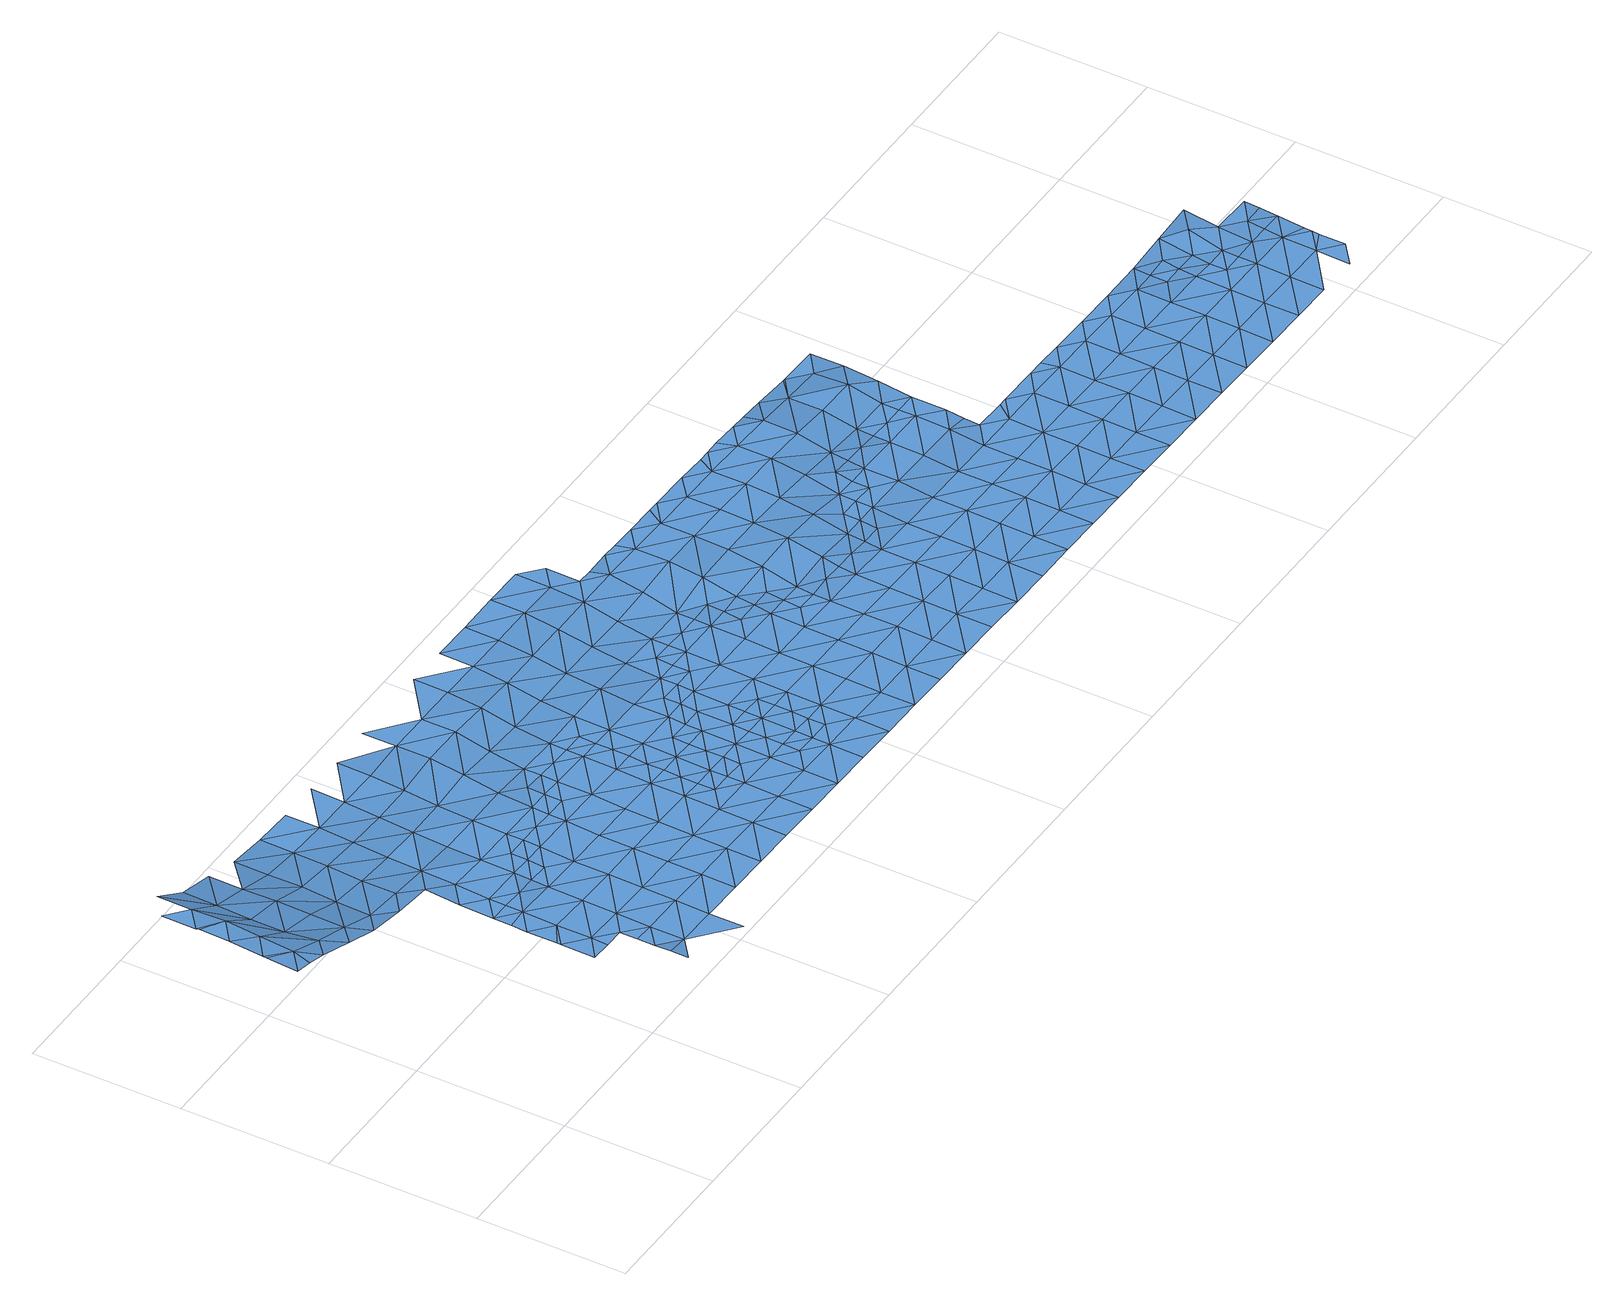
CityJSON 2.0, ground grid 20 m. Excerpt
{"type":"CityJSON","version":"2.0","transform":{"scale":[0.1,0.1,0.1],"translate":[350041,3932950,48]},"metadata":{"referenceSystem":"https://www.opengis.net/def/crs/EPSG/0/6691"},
"CityObjects":{
"waterbody1":{"type":"WaterBody","attributes":{"name":"8","class":"1140","function":"1","WaterBodyRiverFloodingRiskAttribute.description":"4","WaterBodyRiverFloodingRiskAttribute.rankOrg":"1","WaterBodyRiverFloodingRiskAttribute.adminType":"2","WaterBodyRiverFloodingRiskAttribute.scale":"L1"},"geometry":[{"type":"MultiSurface","lod":"1","boundaries":[[[0,1,2]],[[3,1,0]],[[2,1,4]],[[1,5,4]],[[6,4,5]],[[1,3,7]],[[8,6,5]],[[9,8,10]],[[9,6,8]],[[11,5,1]],[[7,11,1]],[[10,12,13]],[[10,8,12]],[[5,14,8]],[[15,11,7]],[[5,11,14]],[[12,8,16]],[[8,14,16]],[[17,14,11]],[[18,12,19]],[[19,12,16]],[[11,15,17]],[[20,18,19]],[[21,14,17]],[[15,22,17]],[[16,14,23]],[[19,16,23]],[[14,21,23]],[[24,20,19]],[[25,19,23]],[[17,26,21]],[[17,22,27]],[[24,19,25]],[[23,21,26]],[[17,27,26]],[[22,28,27]],[[25,23,29]],[[23,26,29]],[[30,25,29]],[[31,27,28]],[[27,32,26]],[[33,25,30]],[[26,34,29]],[[27,31,32]],[[31,28,35]],[[36,37,38]],[[26,32,34]],[[30,29,39]],[[36,38,40]],[[39,29,34]],[[33,30,39]],[[36,41,37]],[[31,42,32]],[[35,37,41]],[[40,43,36]],[[31,35,42]],[[44,33,39]],[[35,41,42]],[[45,41,36]],[[34,32,46]],[[32,42,46]],[[47,42,41]],[[36,43,45]],[[39,34,48]],[[45,47,41]],[[34,46,48]],[[48,49,39]],[[45,43,50]],[[44,39,49]],[[47,51,42]],[[51,52,42]],[[50,53,45]],[[54,53,50]],[[55,44,49]],[[46,42,52]],[[56,47,45]],[[53,56,45]],[[48,46,52]],[[49,48,57]],[[58,47,56]],[[48,52,57]],[[58,59,47]],[[59,52,51]],[[60,49,57]],[[51,47,59]],[[58,56,61]],[[62,49,60]],[[59,63,52]],[[61,64,58]],[[57,52,63]],[[65,59,58]],[[60,57,66]],[[57,63,66]],[[58,64,65]],[[59,67,63]],[[68,65,64]],[[69,60,66]],[[67,59,65]],[[60,69,70]],[[63,71,66]],[[68,72,65]],[[73,72,68]],[[74,69,66]],[[63,67,75]],[[76,67,65]],[[72,76,65]],[[71,63,75]],[[71,74,66]],[[69,74,70]],[[67,77,75]],[[77,67,76]],[[75,78,71]],[[77,76,79]],[[80,78,75]],[[78,74,71]],[[80,75,77]],[[79,81,77]],[[82,83,74]],[[84,80,77]],[[81,84,77]],[[82,74,78]],[[85,86,87]],[[85,88,86]],[[84,89,80]],[[88,90,86]],[[81,91,84]],[[86,92,87]],[[92,93,94]],[[78,95,82]],[[94,87,92]],[[78,80,95]],[[90,96,86]],[[91,97,84]],[[92,98,93]],[[99,96,90]],[[80,89,95]],[[100,93,98]],[[96,101,86]],[[102,100,98]],[[92,86,101]],[[97,103,84]],[[84,103,89]],[[104,82,95]],[[105,106,97]],[[101,107,92]],[[108,98,92]],[[105,102,106]],[[107,108,92]],[[102,98,106]],[[106,103,97]],[[109,95,89]],[[82,104,110]],[[111,106,98]],[[112,89,103]],[[95,109,104]],[[111,98,108]],[[109,89,112]],[[113,110,104]],[[106,114,103]],[[111,108,115]],[[116,106,111]],[[103,114,112]],[[113,104,109]],[[114,106,116]],[[115,117,111]],[[118,117,115]],[[117,119,111]],[[109,112,120]],[[116,111,119]],[[120,112,114]],[[109,121,113]],[[121,109,120]],[[113,122,123]],[[114,116,124]],[[125,120,114]],[[116,119,124]],[[122,113,121]],[[124,125,114]],[[124,119,126]],[[120,127,121]],[[123,122,128]],[[126,129,124]],[[130,122,121]],[[120,125,131]],[[132,125,124]],[[133,132,124]],[[127,120,131]],[[124,129,133]],[[122,130,128]],[[134,131,125]],[[130,121,127]],[[134,125,132]],[[128,130,135]],[[134,132,136]],[[137,130,127]],[[131,134,138]],[[127,131,137]],[[136,139,134]],[[137,131,138]],[[140,135,130]],[[141,138,134]],[[139,141,134]],[[140,130,137]],[[140,142,135]],[[141,143,138]],[[144,140,137]],[[141,139,145]],[[137,138,143]],[[146,144,137]],[[147,142,140]],[[145,148,141]],[[140,144,147]],[[137,143,146]],[[149,150,151]],[[148,152,141]],[[153,144,146]],[[150,154,148]],[[141,155,143]],[[150,149,154]],[[154,152,148]],[[149,156,154]],[[155,141,152]],[[146,143,155]],[[153,146,157]],[[155,158,146]],[[159,160,161]],[[162,152,154]],[[162,154,156]],[[157,146,158]],[[156,160,163]],[[160,159,163]],[[157,158,164]],[[162,156,163]],[[159,165,163]],[[166,167,152]],[[167,158,155]],[[168,164,158]],[[152,162,166]],[[155,152,167]],[[165,169,163]],[[163,170,162]],[[162,170,166]],[[171,169,165]],[[172,158,167]],[[168,158,172]],[[163,169,170]],[[171,173,169]],[[167,166,174]],[[175,172,167]],[[168,172,176]],[[174,166,170]],[[175,167,174]],[[177,169,173]],[[176,172,178]],[[170,169,177]],[[179,174,170]],[[172,180,178]],[[181,177,173]],[[180,172,175]],[[179,170,177]],[[182,183,174]],[[181,184,177]],[[183,180,175]],[[185,178,180]],[[182,174,179]],[[175,174,183]],[[186,179,177]],[[184,181,187]],[[184,186,177]],[[188,185,180]],[[183,188,180]],[[189,179,186]],[[182,179,189]],[[190,189,186]],[[182,191,183]],[[192,185,188]],[[191,188,183]],[[193,182,189]],[[190,194,189]],[[182,193,191]],[[192,188,195]],[[191,196,188]],[[194,197,189]],[[198,193,189]],[[197,198,189]],[[188,196,195]],[[193,199,191]],[[195,196,200]],[[199,193,198]],[[191,201,196]],[[202,199,198]],[[203,200,196]],[[199,201,191]],[[201,204,196]],[[202,205,199]],[[203,196,204]],[[206,199,205]],[[207,203,204]],[[199,208,201]],[[206,208,199]],[[201,209,204]],[[206,205,210]],[[207,204,211]],[[210,212,206]],[[204,209,211]],[[201,208,209]],[[213,208,206]],[[214,206,212]],[[209,215,211]],[[213,209,208]],[[212,216,214]],[[213,206,214]],[[213,217,209]],[[215,209,218]],[[214,216,219]],[[218,209,217]],[[220,213,214]],[[219,220,214]],[[221,218,217]],[[222,213,220]],[[217,213,222]],[[222,221,217]]]}]},
"waterbody2":{"type":"WaterBody","attributes":{"name":"8","class":"1140","function":"1","WaterBodyRiverFloodingRiskAttribute.description":"4","WaterBodyRiverFloodingRiskAttribute.rankOrg":"2","WaterBodyRiverFloodingRiskAttribute.adminType":"2","WaterBodyRiverFloodingRiskAttribute.scale":"L1"},"geometry":[{"type":"MultiSurface","lod":"1","boundaries":[[[223,224,225]],[[226,227,223]],[[224,228,225]],[[227,226,229]],[[223,225,226]],[[228,230,225]],[[231,232,229]],[[233,234,235]],[[232,231,38]],[[231,229,226]],[[236,233,235]],[[237,236,238]],[[40,38,231]],[[236,235,238]],[[230,237,238]],[[225,230,239]],[[226,225,240]],[[230,238,239]],[[240,225,239]],[[231,226,240]],[[241,238,235]],[[40,231,43]],[[241,239,238]],[[242,231,240]],[[235,243,244]],[[43,231,242]],[[241,235,244]],[[245,240,239]],[[50,43,242]],[[246,245,239]],[[246,239,241]],[[240,245,242]],[[50,242,54]],[[247,54,242]],[[248,249,244]],[[241,249,246]],[[241,244,249]],[[242,245,247]],[[250,245,246]],[[247,251,54]],[[53,54,251]],[[250,247,245]],[[56,53,61]],[[246,249,252]],[[61,53,251]],[[250,246,252]],[[253,249,248]],[[254,251,247]],[[255,253,248]],[[253,252,249]],[[61,251,64]],[[256,247,250]],[[254,64,251]],[[254,247,256]],[[250,252,257]],[[250,258,256]],[[252,253,257]],[[68,64,254]],[[258,250,257]],[[256,259,254]],[[255,260,253]],[[254,73,68]],[[261,73,254]],[[256,258,259]],[[259,261,254]],[[257,253,260]],[[255,262,260]],[[260,263,257]],[[261,264,73]],[[258,257,265]],[[258,266,259]],[[72,73,264]],[[265,257,263]],[[265,266,258]],[[262,267,260]],[[76,72,79]],[[259,266,261]],[[79,72,264]],[[260,268,263]],[[267,268,260]],[[261,269,264]],[[264,81,79]],[[265,263,88]],[[268,270,263]],[[261,266,271]],[[85,87,265]],[[265,87,266]],[[269,261,271]],[[265,88,85]],[[264,269,81]],[[88,263,270]],[[87,94,266]],[[93,271,266]],[[94,93,266]],[[267,272,268]],[[90,88,270]],[[91,81,269]],[[93,100,271]],[[100,102,271]],[[268,273,270]],[[269,271,102]],[[105,91,269]],[[270,99,90]],[[269,102,105]],[[274,99,270]],[[268,272,273]],[[97,91,105]],[[270,273,274]],[[274,275,99]],[[272,276,273]],[[96,99,275]],[[273,277,274]],[[101,96,275]],[[275,278,101]],[[107,101,278]],[[279,280,274]],[[274,280,275]],[[108,107,278]],[[279,274,277]],[[272,281,276]],[[277,273,276]],[[115,108,278]],[[282,278,275]],[[283,282,275]],[[283,275,280]],[[276,284,277]],[[285,276,281]],[[118,278,282]],[[115,278,118]],[[276,286,284]],[[287,118,282]],[[285,288,276]],[[287,282,289]],[[276,288,286]],[[287,290,118]],[[117,118,290]],[[289,291,287]],[[119,117,126]],[[292,293,294]],[[126,117,290]],[[294,286,292]],[[286,288,292]],[[295,288,285]],[[296,290,287]],[[297,291,298]],[[298,293,297]],[[293,292,297]],[[287,291,296]],[[288,299,292]],[[126,290,129]],[[300,129,290]],[[291,297,296]],[[299,288,295]],[[301,297,292]],[[300,290,296]],[[299,302,292]],[[302,301,292]],[[301,296,297]],[[300,303,129]],[[133,129,303]],[[132,133,303]],[[304,299,295]],[[136,132,303]],[[305,304,295]],[[300,296,306]],[[306,296,301]],[[299,307,302]],[[300,308,303]],[[303,139,136]],[[302,307,301]],[[300,306,309]],[[307,299,304]],[[308,300,309]],[[301,310,306]],[[307,310,301]],[[139,303,308]],[[311,304,305]],[[306,312,309]],[[145,139,308]],[[151,308,309]],[[313,312,306]],[[313,306,310]],[[304,314,307]],[[312,151,309]],[[151,150,308]],[[308,148,145]],[[315,314,304]],[[150,148,308]],[[304,311,315]],[[310,307,314]],[[316,313,310]],[[149,151,312]],[[313,161,312]],[[316,310,314]],[[311,317,315]],[[160,149,312]],[[161,160,312]],[[313,318,161]],[[319,314,315]],[[313,316,318]],[[156,149,160]],[[317,311,320]],[[159,161,318]],[[319,315,317]],[[316,314,319]],[[316,321,318]],[[318,165,159]],[[321,316,319]],[[322,165,318]],[[321,322,318]],[[317,320,323]],[[324,321,319]],[[317,323,325]],[[319,317,326]],[[171,165,322]],[[326,317,325]],[[173,171,322]],[[324,319,326]],[[322,321,324]],[[323,327,325]],[[328,173,322]],[[329,327,323]],[[325,330,326]],[[322,324,328]],[[181,173,328]],[[324,326,330]],[[325,327,330]],[[324,331,328]],[[181,328,187]],[[324,330,331]],[[327,329,332]],[[333,328,331]],[[187,328,333]],[[327,334,330]],[[335,334,327]],[[335,327,332]],[[336,331,330]],[[190,186,184]],[[337,187,333]],[[184,187,337]],[[331,336,333]],[[190,184,337]],[[330,334,336]],[[337,194,190]],[[335,332,338]],[[337,333,339]],[[340,334,335]],[[339,333,336]],[[341,194,337]],[[339,341,337]],[[342,340,335]],[[342,335,338]],[[336,334,340]],[[341,343,194]],[[343,198,197]],[[197,194,343]],[[339,336,344]],[[338,345,342]],[[344,336,340]],[[202,198,343]],[[341,339,346]],[[347,340,342]],[[339,344,346]],[[341,348,343]],[[205,202,343]],[[349,348,341]],[[349,341,346]],[[342,345,350]],[[344,340,347]],[[342,350,347]],[[344,351,346]],[[347,351,344]],[[205,343,348]],[[352,349,346]],[[210,205,348]],[[350,345,353]],[[350,354,347]],[[346,351,355]],[[349,356,348]],[[212,210,348]],[[352,346,355]],[[357,351,347]],[[350,353,358]],[[356,349,352]],[[348,356,212]],[[350,358,354]],[[351,357,355]],[[359,352,355]],[[357,347,354]],[[360,359,355]],[[216,212,356]],[[359,361,352]],[[358,353,362]],[[361,363,352]],[[360,355,357]],[[356,352,363]],[[219,216,356]],[[364,358,362]],[[354,365,357]],[[219,356,363]],[[354,358,365]],[[360,366,359]],[[358,364,365]],[[365,367,357]],[[357,368,360]],[[367,368,357]],[[366,360,369]],[[364,362,370]],[[360,368,369]],[[364,371,365]],[[364,370,372]],[[367,365,371]],[[373,369,368]],[[364,372,371]],[[374,375,367]],[[374,367,371]],[[370,376,372]],[[368,367,375]],[[368,375,373]],[[376,370,377]],[[378,374,371]],[[371,372,378]],[[379,373,375]],[[378,372,376]],[[374,380,375]],[[379,375,381]],[[374,378,382]],[[374,382,380]],[[376,377,383]],[[381,375,380]],[[383,377,384]],[[378,376,385]],[[385,376,383]],[[382,378,385]],[[386,381,380]],[[384,387,383]],[[382,385,388]],[[380,382,389]],[[390,387,384]],[[389,382,388]],[[386,380,389]],[[383,391,385]],[[387,391,383]],[[388,385,391]],[[388,392,389]],[[386,389,393]],[[388,391,394]],[[395,391,387]],[[388,394,392]],[[387,390,396]],[[393,389,392]],[[396,395,387]],[[390,397,396]],[[394,398,392]],[[394,391,395]],[[399,393,392]],[[400,399,392]],[[394,401,398]],[[400,392,398]],[[401,394,395]],[[402,395,396]],[[396,397,403]],[[404,398,401]],[[405,401,395]],[[403,397,406]],[[402,405,395]],[[407,404,401]],[[402,396,403]],[[407,401,405]],[[407,408,404]],[[406,409,403]],[[410,405,402]],[[411,410,402]],[[412,411,402]],[[402,403,412]],[[403,409,412]],[[413,414,409]],[[415,411,412]],[[409,416,412]],[[417,409,414]],[[416,409,417]],[[418,415,412]],[[419,412,416]],[[418,412,419]]]}]},
"waterbody3":{"type":"WaterBody","attributes":{"name":"8","class":"1140","function":"1","WaterBodyRiverFloodingRiskAttribute.description":"4","WaterBodyRiverFloodingRiskAttribute.rankOrg":"1","WaterBodyRiverFloodingRiskAttribute.adminType":"2","WaterBodyRiverFloodingRiskAttribute.scale":"L1"},"geometry":[{"type":"MultiSurface","lod":"1","boundaries":[[[420,298,291]],[[298,420,293]],[[286,294,284]],[[291,289,420]],[[293,420,421]],[[282,283,420]],[[277,284,279]],[[283,280,420]],[[420,280,421]],[[279,421,280]],[[279,284,421]],[[284,294,421]],[[421,294,293]],[[289,282,420]]]}]},
"waterbody4":{"type":"WaterBody","attributes":{"name":"8","class":"1140","function":"1","WaterBodyRiverFloodingRiskAttribute.description":"4","WaterBodyRiverFloodingRiskAttribute.rankOrg":"1","WaterBodyRiverFloodingRiskAttribute.adminType":"2","WaterBodyRiverFloodingRiskAttribute.scale":"L1"},"geometry":[{"type":"MultiSurface","lod":"1","boundaries":[[[422,415,418]],[[423,424,425]],[[425,424,408]],[[408,424,426]],[[407,427,408]],[[400,398,404]],[[426,400,404]],[[407,405,427]],[[415,422,411]],[[411,422,428]],[[424,399,426]],[[404,408,426]],[[427,405,410]],[[410,411,427]],[[399,400,426]],[[418,429,422]],[[427,425,408]],[[428,422,430]],[[429,430,422]],[[428,425,427]],[[423,425,428]],[[428,427,411]]]}]}
},
"vertices":[
[2,362,82],[31,385,82],[3,404,84],[30,362,75],[3,409,84],[32,431,85],[4,455,87],[59,361,67],[33,477,88],[5,496,87],[5,501,86],[88,384,59],[33,524,86],[5,547,86],[88,430,53],[116,360,47],[89,476,52],[144,383,40],[34,570,86],[90,523,53],[91,569,53],[145,429,40],[172,360,26],[146,476,40],[147,568,38],[147,522,38],[202,428,20],[201,382,19],[229,359,15],[203,475,22],[203,521,21],[258,381,13],[258,427,13],[204,567,21],[259,474,15],[286,358,9],[313,288,5],[285,311,6],[284,265,5],[260,520,15],[312,265,5],[314,334,7],[314,380,8],[341,264,5],[261,566,15],[369,287,5],[315,426,9],[370,333,5],[316,473,11],[317,519,13],[369,264,4],[371,379,5],[372,425,7],[398,286,5],[397,263,4],[317,565,13],[398,309,5],[373,472,9],[427,332,5],[428,378,5],[373,518,13],[427,309,5],[374,564,13],[428,425,8],[455,309,5],[484,331,5],[429,471,11],[484,377,8],[483,308,5],[430,517,13],[431,563,13],[486,470,20],[512,331,5],[512,308,5],[487,516,19],[485,424,15],[512,354,6],[541,376,5],[543,469,20],[541,353,5],[542,423,11],[569,353,4],[543,515,20],[487,562,19],[598,375,4],[623,190,3],[651,190,3],[623,213,3],[623,167,3],[599,422,8],[651,167,3],[597,352,4],[652,236,3],[624,259,3],[624,236,3],[599,468,18],[680,189,3],[626,352,4],[653,282,4],[679,166,3],[625,283,4],[680,212,3],[625,306,4],[654,375,5],[600,514,21],[625,329,4],[654,328,4],[680,235,3],[681,259,3],[656,467,16],[601,560,21],[710,281,4],[655,421,9],[657,513,21],[711,374,7],[709,258,3],[710,327,4],[738,281,4],[737,258,3],[738,304,4],[712,420,11],[713,466,17],[713,512,21],[658,559,21],[767,326,4],[768,373,6],[767,303,4],[769,465,18],[714,558,21],[795,303,4],[770,511,23],[769,419,11],[796,349,5],[795,326,4],[824,372,4],[771,557,23],[824,349,4],[826,464,20],[825,418,11],[852,348,4],[827,510,22],[881,371,4],[828,557,22],[882,417,15],[855,487,21],[881,348,4],[883,463,22],[855,533,22],[909,347,7],[937,300,6],[909,324,6],[908,301,4],[938,370,18],[876,486,21],[937,324,9],[939,416,22],[965,300,6],[911,486,22],[939,462,22],[992,253,3],[965,277,4],[964,254,3],[994,323,15],[993,276,4],[933,485,22],[1021,253,6],[994,369,21],[995,415,22],[968,485,21],[1050,275,10],[1050,322,19],[1049,252,6],[996,461,21],[1077,252,6],[1051,368,22],[1052,414,22],[1010,484,21],[1106,274,6],[1025,484,21],[1107,321,15],[1053,460,21],[1106,251,4],[1108,367,20],[1109,413,21],[1135,274,6],[1081,483,21],[1135,297,6],[1134,251,4],[1109,459,21],[1164,320,6],[1163,297,6],[1165,412,21],[1122,482,20],[1164,366,16],[1192,296,6],[1138,482,20],[1166,458,20],[1192,319,6],[1192,342,11],[1221,365,10],[1158,482,20],[1222,411,19],[1221,342,8],[1195,481,19],[1223,457,19],[1249,341,8],[1278,364,6],[1218,481,18],[1279,410,14],[1279,457,14],[1277,341,6],[1251,480,16],[1306,340,6],[1335,409,15],[1334,363,6],[1305,479,12],[1334,340,6],[1336,456,11],[1308,479,12],[1362,340,6],[1363,386,10],[1365,478,11],[1364,432,13],
[283,173,5],[282,127,5],[311,149,5],[311,195,5],[283,178,5],[310,126,5],[283,219,5],[338,126,4],[312,242,5],[284,240,5],[337,56,6],[337,33,6],[366,56,3],[338,79,4],[338,102,4],[366,102,3],[367,148,3],[368,194,3],[423,101,3],[369,241,3],[422,9,3],[422,55,3],[425,193,3],[424,147,3],[425,240,3],[479,54,3],[480,100,3],[481,193,3],[426,286,5],[481,146,3],[536,99,3],[483,285,5],[536,53,3],[482,239,3],[537,145,3],[538,192,3],[539,238,3],[593,98,3],[540,284,5],[592,52,3],[594,144,3],[540,330,5],[595,191,3],[595,237,3],[649,51,3],[650,97,3],[597,329,4],[651,143,3],[596,283,4],[706,50,3],[706,96,3],[707,142,3],[708,189,3],[763,95,3],[735,119,3],[709,235,3],[736,142,3],[736,165,3],[762,49,3],[737,211,3],[736,188,3],[763,118,3],[819,48,3],[792,118,3],[765,234,3],[820,94,3],[765,211,3],[766,280,4],[793,210,3],[821,141,3],[793,164,3],[792,141,3],[876,47,3],[822,233,3],[821,187,3],[793,187,3],[876,93,3],[823,279,4],[878,186,3],[877,140,3],[824,325,4],[933,92,3],[932,46,3],[879,232,3],[934,139,3],[880,325,4],[880,278,4],[935,185,3],[989,45,3],[936,277,4],[935,231,3],[991,138,3],[990,92,3],[991,184,3],[1046,91,3],[992,230,3],[1047,137,3],[1046,44,3],[1048,183,3],[1049,229,3],[1102,43,2],[1105,182,2],[1103,90,2],[1104,136,2],[1160,89,2],[1105,228,2],[1159,42,2],[1161,135,2],[1161,181,2],[1216,42,2],[1162,227,2],[1217,134,2],[1216,88,2],[1218,180,2],[1163,274,6],[1272,41,2],[1219,226,2],[1274,133,2],[1220,273,6],[1273,87,2],[1220,319,6],[1275,179,2],[1329,40,2],[1275,225,2],[1331,132,2],[1277,318,6],[1276,272,6],[1330,86,2],[1331,178,2],[1333,271,6],[1386,39,2],[1387,131,2],[1332,224,2],[1334,317,6],[1388,177,2],[1386,85,2],[1361,247,3],[1389,224,2],[1361,268,4],[1442,38,2],[1362,293,6],[1443,84,2],[1444,130,2],[1406,246,2],[1445,176,2],[1445,223,2],[1418,246,2],[1499,37,2],[1501,129,2],[1500,83,2],[1474,245,2],[1501,175,2],[1502,222,2],[1556,82,2],[1556,36,2],[1557,128,2],[1497,245,2],[1559,221,2],[1531,244,2],[1558,174,2],[1613,81,1],[1612,35,1],[1614,127,1],[1588,243,1],[1670,80,1],[1615,174,1],[1615,220,1],[1669,34,1],[1671,126,1],[1672,219,1],[1644,242,1],[1671,173,1],[1727,125,1],[1726,79,1],[1726,33,1],[1700,195,3],[1701,241,3],[1700,218,3],[1728,172,1],[1784,124,1],[1783,78,1],[1728,195,3],[1756,148,1],[1782,32,1],[1756,171,1],[1757,194,3],[1840,77,1],[1784,148,1],[1813,147,4],[1841,123,1],[1839,31,1],[1868,54,1],[1841,147,4],[1869,100,1],[1868,89,1],[1869,146,4],[1869,110,1],
[765,188,3],[764,142,3],
[1841,170,6],[1814,240,13],[1758,240,9],[1785,217,13],[1729,218,5],[1785,171,1],[1813,193,7],[1870,171,5],[1870,192,6]
]}
